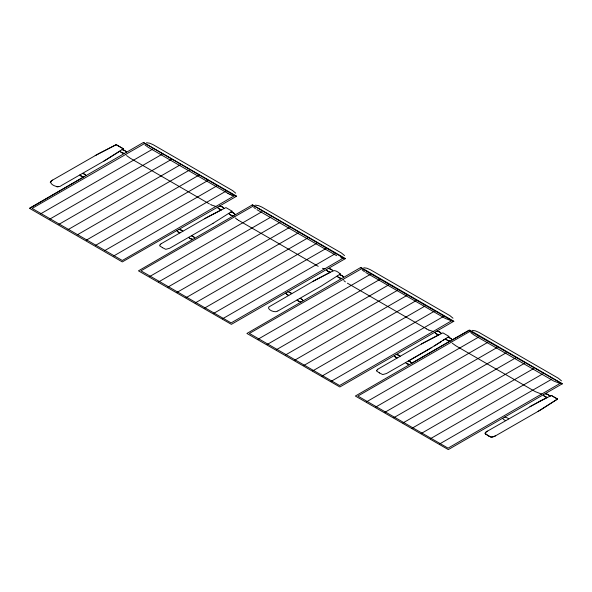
<?xml version="1.0" encoding="UTF-8"?>
<svg xmlns="http://www.w3.org/2000/svg" width="592" height="592" viewBox="0 0 592 592"><rect width="100%" height="100%" fill="white"/><g stroke="black" fill="none" stroke-linecap="round" stroke-linejoin="round"><path stroke-width="0.89" d="M120.257 151.522A6.209 3.582 0 0 0 123.98 153.365L124.002 153.35A7.888 4.551 0 0 0 124.372 153.417L124.002 153.35A6.408 3.7 0 0 1 120.346 151.559L120.294 151.515A7.296 4.211 0 0 1 120.161 151.337A7.896 4.558 0 0 1 119.991 151.086L106.264 159.736L61.287 185.585C58.245 189.07 46.22 183.187 52.555 180.109L98.427 153.787L116.165 144.677L123.336 148.784L122.048 149.68A6.83 3.944 0 0 1 122.315 149.732L122.5 149.769A6.697 3.863 0 0 1 122.81 149.843L123.254 149.976A6.408 3.7 0 0 1 126.111 151.818L126.14 151.855A6.727 3.885 0 0 1 126.259 152.033L126.281 152.07A6.912 3.989 0 0 1 126.377 152.262L126.385 152.299M50.239 182.595L50.535 181.959A8.414 4.854 0 0 1 51.822 180.59L52.555 180.109M485.166 433.144L486.72 431.464M485.181 433.115L485.455 432.678A8.414 4.854 0 0 1 486.239 431.842L540.03 401.08M162.534 247.693L159.596 245.732L160.069 244.829M376.801 370.355L377.777 369.223M160.077 244.822L160.565 244.252M376.867 370.252L376.512 370.969L379.457 372.93M268.753 307.159C267.022 309.498 274.888 313.301 277.7 311.052M160.573 244.237L161.061 243.815M269.034 306.863L314.692 280.408L330.388 272.165A6.934 4.003 0 0 1 330.025 272.083L329.973 272.068A5.861 3.382 0 0 1 329.626 271.972L329.189 271.824A6.408 3.7 0 0 1 326.828 270.329A6.482 3.744 0 0 1 326.673 270.13L326.651 270.093A6.645 3.833 0 0 1 326.51 269.893L326.495 269.856A6.053 3.493 0 0 1 326.37 269.604M204.551 218.751L224.116 208.48M377.785 369.216L423.495 342.842L438.85 334.783A7.822 4.514 0 0 1 438.472 334.695L438.472 334.695M453.835 321.249L360.957 267.443L360.669 267.947L453.05 321.286L453.835 321.249L339.838 386.976L246.916 333.451L360.669 267.525M252.192 204.913L344.588 258.667L345.439 258.556L252.525 204.825L138.454 270.84L231.376 324.357L345.328 258.66M161.209 243.697L206.689 217.53L221.571 209.746M232.138 211.211L225.959 207.607L224.02 208.532A5.972 3.448 0 0 0 223.894 208.317A6.704 3.87 0 0 0 223.739 208.095L223.709 208.058A6.542 3.774 0 0 0 223.561 207.896A6.408 3.7 0 0 0 220.735 206.319L220.698 206.305A6.519 3.759 0 0 0 220.394 206.231L220.276 206.201A6.697 3.863 0 0 0 219.965 206.142L219.898 206.127A6.986 4.033 0 0 0 219.514 206.06L122.307 261.916L29.63 208.384L83.872 176.845A5.861 3.382 0 0 1 83.45 176.779A5.713 3.3 0 0 1 83.035 176.69L82.606 176.571A6.283 3.626 0 0 1 80.771 175.787L80.815 175.809M449.047 336.456L442.883 332.845L421.474 343.989M448.736 336.67L448.314 336.966M448.766 336.656L429.688 348.732L408.48 361.039A6.534 3.774 0 0 1 410.13 361.816A5.927 3.419 0 0 1 410.345 361.971L410.367 361.993M231.835 211.425L231.198 211.862M340.148 274.14L339.638 274.503M340.178 274.126C339.734 273.06 334.902 269.39 332.852 270.973L313.013 281.37M231.176 211.884L230.88 212.091A6.838 3.952 0 0 1 231.25 212.173L231.317 212.188A6.697 3.863 0 0 1 231.627 212.262L231.679 212.276A6.519 3.767 0 0 1 232.042 212.373L232.071 212.387A6.408 3.7 0 0 1 234.928 214.237L234.957 214.267A6.727 3.885 0 0 1 235.068 214.452L235.091 214.489A6.912 3.989 0 0 1 235.187 214.681L235.202 214.711M339.608 274.518L339.327 274.718A6.971 4.026 0 0 1 339.712 274.792L339.778 274.806A6.697 3.863 0 0 1 340.089 274.88L340.533 275.006A6.408 3.7 0 0 1 343.382 276.856L343.419 276.886A6.727 3.885 0 0 1 343.53 277.071L343.538 277.093A6.912 3.989 0 0 1 343.649 277.3L343.663 277.33M447.811 337.314L447.811 337.314A6.86 3.959 0 0 1 448.174 337.41L448.233 337.425A6.697 3.863 0 0 1 448.544 337.499L448.995 337.625A6.408 3.7 0 0 1 451.844 339.475L451.874 339.505A6.727 3.885 0 0 1 451.992 339.69L452.014 339.727A6.919 3.996 0 0 1 452.11 339.919L469.774 330.107L562.378 383.757L448.299 449.594L355.355 396.033L469.138 330.136L469.123 330.565L562.23 383.912M486.75 431.442L487.29 431.102M445.325 338.905L445.635 338.698A6.275 3.626 0 0 0 448.255 340.637M336.959 276.331L337.262 276.124A6.667 3.848 0 0 0 337.803 276.79L337.847 276.819A6.408 3.7 0 0 0 340.452 278.196L340.74 278.277A6.734 3.885 0 0 0 341.643 278.455L341.702 278.462M444.718 339.32L443.793 339.941M443.482 340.148L443.023 340.459M441.625 341.377L438.154 343.604M103.933 161.091L123.336 148.784L116.165 144.677L95.201 155.615M212.75 223.502L232.071 211.255M277.929 310.948L321.212 286.121L340.533 273.874M538.128 411.359L557.531 399.06L541.377 409.472L495.452 435.882L492.233 437.022L490.331 436.807M437.836 343.804L435.431 345.306M435.105 345.499L434.291 345.994M431.842 347.467L430.85 348.052M216.265 206.245L234.388 195.723M325.082 268.664L343.197 258.134M433.544 331.283L451.652 320.76M429.859 348.636L386.472 373.53L382.706 374.566L379.331 372.856M542.006 393.902L560.121 383.372M29.763 208.095L143.382 142.502L235.771 196.248L236.615 196.159L143.405 142.487M125.896 154.342L32.131 208.414L122.322 260.487L215.976 206.349M40.707 213.793L153.069 148.918M49.839 219.062L162.201 154.194M58.963 224.331L171.325 159.463M68.095 229.6L180.456 164.731M77.226 234.876L189.581 170M86.351 240.145L198.712 175.276M95.482 245.414L207.844 180.545M104.606 250.682L216.968 185.814M113.738 255.951L226.1 191.083M219.514 206.06L236.437 196.285M234.706 216.761L140.94 270.833L231.132 322.906L324.786 268.768M149.524 276.627L261.879 211.758M158.649 281.903L271.01 217.027M167.78 287.172L280.142 222.303M176.912 292.441L289.266 227.572M186.036 297.709L298.398 232.841M195.168 302.978L307.529 238.11M204.292 308.254L316.653 243.379M213.423 313.523L325.785 248.655M222.555 318.792L334.909 253.924M343.168 279.38L249.402 333.451L339.593 385.525L433.248 331.387M257.986 339.246L370.34 274.377M267.11 344.522L379.472 279.646M276.242 349.791L388.604 284.922M285.366 355.059L397.728 290.191M294.498 360.328L406.859 295.46M303.629 365.597L415.984 300.729M312.754 370.873L425.115 305.997M321.885 376.142L434.247 311.274M331.009 381.411L443.371 316.542M451.629 341.998L357.864 396.07L448.055 448.144L541.702 394.006M366.441 401.864L478.802 336.996M375.572 407.141L487.934 342.265M384.704 412.409L497.058 347.541M393.828 417.678L506.19 352.81M402.96 422.947L515.321 358.079M412.084 428.223L524.445 363.347M421.215 433.492L533.577 368.616M430.347 438.761L542.701 373.892M439.471 444.03L551.833 379.161M213.031 223.354L169.549 248.292L165.782 249.328L162.408 247.619M126.074 154.172L144.307 143.715M234.891 216.591L253.117 206.134M343.353 279.209L361.586 268.753M451.814 341.828L470.041 331.372M495.482 435.86L494.653 436.274A8.414 4.854 0 0 1 492.233 437.022L491.168 437.185L488.674 435.971M540.207 400.984L547.311 397.402L546.897 397.306A6.645 3.833 0 0 1 546.549 397.21L546.431 397.18A6.283 3.626 0 0 1 543.589 395.367L543.286 394.849A6.83 3.944 0 0 0 543.397 395.056L543.412 395.093A5.846 3.374 0 0 0 543.545 395.301L543.567 395.33A6.408 3.7 0 0 0 546.497 397.195L546.897 397.306A6.142 3.545 0 0 0 547.311 397.402M529.936 406.608L551.344 395.463L557.472 399.023L551.344 395.463L549.79 396.203M441.314 333.592L441.329 333.585A6.815 3.937 0 0 0 441.181 333.37L441.173 333.355A6.697 3.87 0 0 0 441.033 333.155L440.973 333.081A6.519 3.767 0 0 0 440.825 332.911L440.803 332.896A6.408 3.7 0 0 0 438.006 331.357L437.555 331.239A6.697 3.87 0 0 0 437.236 331.172L437.177 331.165A7.008 4.048 0 0 0 436.785 331.098M58.312 186.687L56.973 186.909M146.535 142.724L149.702 143.205L153.158 144.707L232.641 190.602L235.712 193.17M255.344 205.143L258.512 205.624L261.975 207.126L341.458 253.013L344.522 255.589M363.806 267.762L366.973 268.243L370.429 269.745L449.92 315.632L452.984 318.207M472.268 330.38L475.435 330.861L478.891 332.364L558.374 378.251L561.445 380.826M82.991 176.675L83.013 176.682A6.453 3.73 0 0 1 82.643 176.586A6.408 3.7 0 0 1 80.505 175.609M188.589 237.385A6.764 3.907 0 0 0 188.804 237.607A6.542 3.781 0 0 0 189.04 237.814A5.557 3.212 0 0 0 189.329 238.028A6.334 3.656 0 0 0 189.581 238.199A6.408 3.7 0 0 0 191.423 238.99L191.453 239.005A6.453 3.73 0 0 0 191.801 239.094L191.83 239.101A5.713 3.293 0 0 0 192.252 239.19M297.051 300.003A6.69 3.863 0 0 0 297.265 300.225A6.549 3.781 0 0 0 297.502 300.433L297.532 300.462A5.557 3.212 0 0 0 297.783 300.647A6.334 3.656 0 0 0 298.042 300.825L298.087 300.84A6.408 3.7 0 0 0 299.885 301.609A6.453 3.73 0 0 0 300.262 301.713L300.314 301.728A5.713 3.3 0 0 0 300.706 301.809A5.861 3.382 0 0 0 301.143 301.883M405.513 362.622A6.778 3.915 0 0 0 405.727 362.844L405.757 362.866A6.542 3.781 0 0 0 405.964 363.051A5.557 3.212 0 0 0 406.245 363.273A6.408 3.7 0 0 0 408.339 364.228A6.453 3.73 0 0 0 408.724 364.332L408.754 364.339A5.713 3.3 0 0 0 409.168 364.428M234.025 195.723L231.894 195.205M215.614 206.349L211.448 204.987M342.857 258.142L340.748 257.631M324.446 268.768L322.411 268.287M451.296 320.753L445.317 318.452L365.73 272.505M432.885 331.387L428.919 330.114M559.78 383.379L553.646 380.996L474.192 335.124L470.684 332.556M541.369 394.006L535.235 391.623L455.781 345.75L452.273 343.182M396.218 354.519A7.045 4.07 0 0 1 397.017 354.66L397.069 354.675A6.046 3.493 0 0 1 399.696 355.822A7.045 4.07 0 0 1 400.155 356.236M178.947 229.481L178.999 229.489A7.267 4.196 0 0 1 179.302 229.541L179.354 229.548A6.016 3.471 0 0 1 179.746 229.629A6.046 3.493 0 0 1 182.388 230.776L182.41 230.791A6.801 3.929 0 0 1 182.632 230.961L182.662 230.991A6.408 3.7 0 0 1 182.906 231.22M450.164 341.081L449.735 341.007A6.408 3.7 0 0 1 448.514 340.689L448.144 340.548A6.408 3.7 0 0 1 445.724 338.742M217.553 207.193A7.977 4.61 0 0 0 217.664 207.415L217.678 207.437A7.23 4.174 0 0 0 217.812 207.659A6.408 3.7 0 0 0 220.764 209.538L221.223 209.664A7.903 4.566 0 0 0 221.534 209.738M329.574 271.957L329.515 271.935A6.268 3.619 0 0 1 326.791 270.3L326.828 270.329M191.852 239.109L191.423 238.99A6.283 3.626 0 0 1 189.581 238.206L189.625 238.221M300.262 301.713L299.885 301.609A6.283 3.626 0 0 1 298.042 300.825M408.376 364.243L408.776 364.346M83.08 173.508A6.253 3.611 0 0 1 85.699 175.432L85.685 175.439A6.408 3.7 0 0 0 83.339 173.626L82.924 173.471A7.459 4.307 0 0 0 82.577 173.36M289.325 292.263L290.354 292.677A5.513 3.182 0 0 1 290.672 292.848L290.354 292.677A5.861 3.389 0 0 0 289.688 292.381L289.666 292.374A6.275 3.626 0 0 0 289.318 292.256A6.334 3.656 0 0 0 288.963 292.152L288.918 292.137A5.58 3.219 0 0 0 288.563 292.048L288.541 292.041A5.905 3.411 0 0 0 288.163 291.967A6.623 3.826 0 0 0 287.764 291.893M231.79 195.168L231.146 194.923M230.762 194.768L230.007 194.428M328.323 268.479A6.86 3.959 0 0 1 328.715 268.546L328.715 268.546A6.697 3.87 0 0 1 329.093 268.62L329.219 268.65A6.519 3.767 0 0 1 329.522 268.724L329.552 268.738A6.408 3.7 0 0 1 332.341 270.278L332.364 270.292A6.519 3.767 0 0 1 332.512 270.463L332.571 270.537A6.697 3.87 0 0 1 332.697 270.714L332.719 270.751A6.941 4.011 0 0 1 332.852 270.973M410.13 361.816L410.078 361.793A6.408 3.7 0 0 0 408.31 361.009M490.265 436.77L485.677 434.114M229.955 194.405L228.697 193.769M428.793 330.055L426.706 328.967M406.504 363.444L406.549 363.466A6.283 3.626 0 0 0 408.332 364.228M211.1 204.817L210.5 204.514M177.422 231.294A6.305 3.641 0 0 0 177.607 231.502A5.513 3.182 0 0 0 177.829 231.716L178.962 232.464A5.58 3.219 0 0 0 179.258 232.604L179.272 232.612A5.913 3.411 0 0 0 179.598 232.752A6.63 3.826 0 0 0 179.953 232.878M287.446 294.705A6.327 3.656 0 0 0 287.697 294.846L287.771 294.883A5.58 3.219 0 0 0 288.067 295.023L288.089 295.031A5.913 3.411 0 0 0 288.415 295.164A6.704 3.87 0 0 0 288.77 295.297M395.108 356.754L394.894 356.547A5.513 3.182 0 0 0 395.108 356.754L396.233 357.501A5.58 3.219 0 0 0 396.529 357.642L396.551 357.649A5.913 3.411 0 0 0 396.869 357.783A6.623 3.826 0 0 0 397.232 357.916M228.63 193.732L227.913 193.34M488.607 435.934L487.793 435.475M286.424 293.921A5.513 3.182 0 0 0 286.646 294.135A5.868 3.389 0 0 0 287.15 294.52L287.172 294.535A5.432 3.138 0 0 0 287.438 294.705L287.697 294.846M227.861 193.31L148.459 147.467L144.951 144.899M209.45 203.944L130.07 158.108L126.54 155.533M336.633 255.7L256.913 209.672M318.222 266.333L238.902 220.542M426.632 328.923L347.408 283.183M487.919 435.549L485.085 433.307L485.625 434.069M238.613 220.365L238.191 220.113M287.446 294.698L286.432 293.928M237.636 219.758L237.177 219.447M364.487 271.728L362.223 269.937M299.855 298.39A6.741 3.892 0 0 1 300.233 298.516A5.913 3.411 0 0 1 300.595 298.657A5.587 3.226 0 0 1 300.943 298.805L300.988 298.827A6.334 3.656 0 0 1 301.269 298.967L301.306 298.99A6.283 3.626 0 0 1 302.63 300.018M255.448 208.717L253.768 207.318M345.373 281.881L343.826 280.578M236.933 219.277L235.364 217.96M410.374 361.993A5.705 3.293 0 0 1 410.515 362.104L410.633 362.2A6.408 3.7 0 0 1 411.433 363.125L411.558 363.37M223.532 207.859L223.561 207.896A6.246 3.604 0 0 0 220.698 206.305M177.615 231.509L177.837 231.716A5.868 3.389 0 0 0 178.34 232.108L178.355 232.116A6.305 3.641 0 0 0 178.888 232.427M435.061 332.66L435.105 332.711A6.408 3.7 0 0 0 438.036 334.576L438.235 334.635A6.149 3.552 0 0 1 435.031 332.667A7.289 4.211 0 0 1 434.957 332.482A8.044 4.647 0 0 1 434.831 332.223M228.808 213.505L228.971 213.742A6.408 3.7 0 0 0 233.241 215.843M451.829 339.438L451.844 339.475A6.29 3.626 0 0 0 448.788 337.558M343.367 276.819L343.382 276.856A6.29 3.633 0 0 0 340.208 274.903M126.096 151.781L126.111 151.818A6.297 3.633 0 0 0 122.936 149.872M394.265 355.644L394.279 355.674A6.66 3.848 0 0 0 394.383 355.873L394.398 355.903A5.557 3.212 0 0 0 394.694 356.332A6.305 3.641 0 0 0 394.879 356.539M176.993 230.614L177.001 230.636A6.66 3.848 0 0 0 177.104 230.836L177.119 230.865A5.557 3.212 0 0 0 177.422 231.294M85.825 175.713L85.81 175.683A6.29 3.633 0 0 0 85.699 175.469M303.089 300.721L303.097 300.751A6.734 3.892 0 0 0 302.978 300.507L302.963 300.477A5.58 3.219 0 0 0 302.638 300.026A6.408 3.7 0 0 0 301.306 298.99M395.123 356.761A5.868 3.389 0 0 0 395.611 357.146L395.634 357.154A6.305 3.641 0 0 0 396.159 357.464M192.681 239.264A5.861 3.382 0 0 1 192.259 239.19M191.394 235.771A6.408 3.7 0 0 1 194.635 238.132M285.803 293.025A6.645 3.833 0 0 0 285.921 293.255L285.936 293.284A5.565 3.212 0 0 0 286.232 293.713A6.327 3.656 0 0 0 286.41 293.913M409.597 364.502A5.861 3.382 0 0 1 409.183 364.428M505.686 420.542A6.408 3.7 0 0 1 502.719 418.263M291.701 293.61A6.697 3.863 0 0 0 291.479 293.41A5.646 3.256 0 0 0 291.227 293.21A5.557 3.212 0 0 0 290.961 293.018M179.746 229.629A6.408 3.7 0 0 1 182.41 230.791M232.049 212.373A6.29 3.633 0 0 1 234.957 214.267M79.772 174.966A6.704 3.87 0 0 0 79.994 175.188L80.016 175.217A6.549 3.781 0 0 0 80.231 175.402L80.26 175.424A5.557 3.212 0 0 0 80.512 175.617M437.68 331.268A6.26 3.619 0 0 1 440.833 332.911M329.522 268.724A6.238 3.604 0 0 1 332.371 270.292M221.097 209.649A6.179 3.567 0 0 1 217.767 207.666M290.687 292.855A6.334 3.656 0 0 1 290.968 293.025M340.74 278.277A6.283 3.626 0 0 1 337.803 276.79M448.44 340.659A7.037 4.063 0 0 0 450.061 341.014L411.455 363.31A6.519 3.767 0 0 0 410.582 362.156M504.687 417.131A6.408 3.7 0 0 1 508.624 418.847M191.512 235.712A6.431 3.715 0 0 1 194.768 238.08M233.359 215.806A6.431 3.715 0 0 1 228.897 213.453M397.025 354.667A6.408 3.7 0 0 1 399.689 355.829M545.661 393.784L545.247 393.717A6.793 3.922 0 0 1 546.016 393.858L546.135 393.887A6.283 3.626 0 0 1 549.443 395.7L549.776 396.211A6.815 3.937 0 0 0 549.487 395.774L549.457 395.745A6.408 3.7 0 0 0 546.068 393.872L545.661 393.784"/></g></svg>
